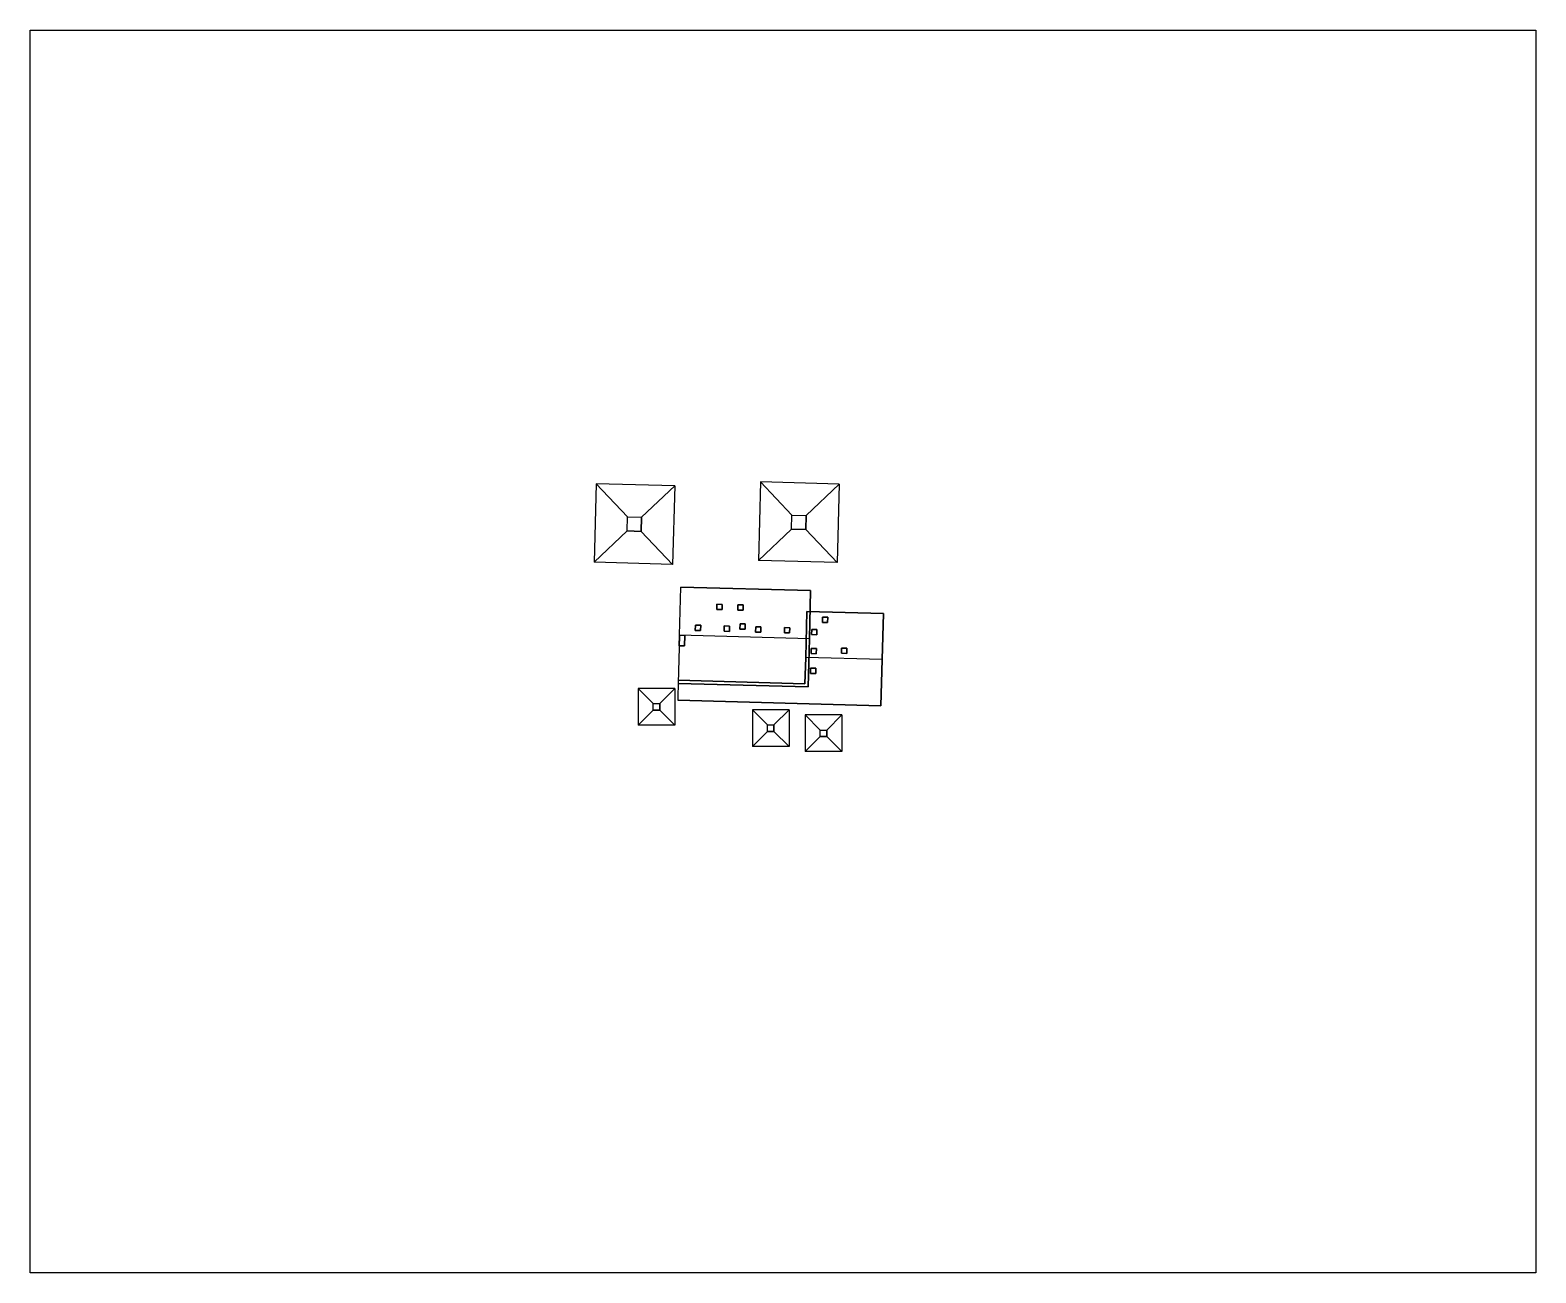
# Model space of a CAD drawing. Header units: metres. Extents: x 552791 to 552934, y 5293012 to 5293131.
import ezdxf

# ---------------------------------------------------------------- set-up
doc = ezdxf.new("R2010")
doc.units = ezdxf.units.M
doc.header["$MEASUREMENT"] = 0
doc.header["$XCLIPFRAME"] = 0
doc.layers.add('apronflashing', color=150, linetype='Continuous', lineweight=30)
doc.layers.add('stepflashing', color=8, linetype='Continuous', lineweight=30)
for name, color, linetype in [('eave', 130, 'Continuous'), ('obstruction', 7, 'Continuous'), ('rake', 253, 'Continuous'), ('ridge', 30, 'Continuous'), ('roofface', 70, 'Continuous'), ('tree', 50, 'Continuous')]:
    doc.layers.add(name, color=color, linetype=linetype)
picture_1 = doc.add_image_def('image1.jpg', size_in_pixel=(710, 586))

msp = doc.modelspace()

# ---------------------------------------------------------------- linework, layer by layer
at = {"layer": 'apronflashing'}
msp.add_line((552864.4887394566, 5293068.232432544, 3.654222465353086), (552852.3931997312, 5293068.560942436, 3.654222464654594), dxfattribs=at)
at = {"layer": 'eave'}
for p, q in [((552865.0302601162, 5293077.121006969, 6), (552852.6348309761, 5293077.457661736, 6)), ((552871.9733806354, 5293074.931697158, 2.999999999068677), (552864.6760715455, 5293075.129889079, 2.999999998603016)), ((552864.7804839979, 5293067.924398252, 6), (552852.3850548577, 5293068.261053019, 6)), ((552871.7344643489, 5293066.134940994, 3), (552852.3416155329, 5293066.661642807, 3))]:
    msp.add_line(p, q, dxfattribs=at)
at = {"layer": 'obstruction'}
for points in [[(552856.0778841797, 5293075.313393877, 6.705871608419503), (552856.5776998707, 5293075.299819086, 6.705871608400727), (552856.59127466, 5293075.799634777, 6.533707802111036), (552856.0914589689, 5293075.813209568, 6.533707801790239)], [(552856.0778841797, 5293075.313393877, 6.905871608419503), (552856.5776998707, 5293075.299819086, 6.905871608400727), (552856.59127466, 5293075.799634777, 6.733707802111037), (552856.0914589689, 5293075.813209568, 6.733707801790239)], [(552856.0914589689, 5293075.813209568, 6.733707801790239), (552856.0914589689, 5293075.813209568, 6.533707801790239), (552856.0778841797, 5293075.313393877, 6.705871608079929), (552856.0778841797, 5293075.313393877, 6.905871608079929)], [(552856.0778841797, 5293075.313393877, 6.905871608079929), (552856.0778841797, 5293075.313393877, 6.705871608079929), (552856.5776998707, 5293075.299819086, 6.705871608400727), (552856.5776998707, 5293075.299819086, 6.905871608400727)], [(552856.0914589689, 5293075.813209568, 6.733707801790239), (552856.0914589689, 5293075.813209568, 6.533707801790239), (552856.59127466, 5293075.799634777, 6.533707802111036), (552856.59127466, 5293075.799634777, 6.733707802111037)], [(552856.59127466, 5293075.799634777, 6.733707802111037), (552856.59127466, 5293075.799634777, 6.533707802111036), (552856.5776998707, 5293075.299819086, 6.705871608400727), (552856.5776998707, 5293075.299819086, 6.905871608400727)], [(552858.0771469439, 5293075.259094712, 6.705871609702693), (552858.576962635, 5293075.245519922, 6.705871609683917), (552858.5905374243, 5293075.745335612, 6.533707803394227), (552858.0907217333, 5293075.758910403, 6.533707803073429)], [(552858.0771469439, 5293075.259094712, 6.905871609702693), (552858.576962635, 5293075.245519922, 6.905871609683917), (552858.5905374243, 5293075.745335612, 6.733707803394227), (552858.0907217333, 5293075.758910403, 6.733707803073429)], [(552858.0907217333, 5293075.758910403, 6.733707803073429), (552858.0907217333, 5293075.758910403, 6.533707803073429), (552858.0771469441, 5293075.259094713, 6.70587160936312), (552858.0771469441, 5293075.259094713, 6.90587160936312)], [(552858.0907217333, 5293075.758910403, 6.733707803073429), (552858.0907217333, 5293075.758910403, 6.533707803073429), (552858.5905374243, 5293075.745335612, 6.533707803394227), (552858.5905374243, 5293075.745335612, 6.733707803394227)], [(552858.5905374243, 5293075.745335612, 6.733707803394227), (552858.5905374243, 5293075.745335612, 6.533707803394227), (552858.576962635, 5293075.245519922, 6.705871609683917), (552858.576962635, 5293075.245519922, 6.905871609683917)], [(552858.0771469441, 5293075.259094713, 6.90587160936312), (552858.0771469441, 5293075.259094713, 6.70587160936312), (552858.576962635, 5293075.245519922, 6.705871609683917), (552858.576962635, 5293075.245519922, 6.905871609683917)], [(552858.2781855488, 5293073.452970828, 7.32566131298105), (552858.77800124, 5293073.439396039, 7.325661312962274), (552858.7915760293, 5293073.939211729, 7.153497506672583), (552858.2917603384, 5293073.95278652, 7.153497506351786)], [(552858.2781855488, 5293073.452970828, 7.52566131298105), (552858.77800124, 5293073.439396039, 7.525661312962274), (552858.7915760293, 5293073.939211729, 7.353497506672583), (552858.2917603384, 5293073.95278652, 7.353497506351786)], [(552858.2917603384, 5293073.95278652, 7.353497506351786), (552858.2917603384, 5293073.95278652, 7.153497506351786), (552858.278185549, 5293073.452970829, 7.325661312641476), (552858.278185549, 5293073.452970829, 7.525661312641476)], [(552858.2917603384, 5293073.95278652, 7.353497506351786), (552858.2917603384, 5293073.95278652, 7.153497506351786), (552858.7915760293, 5293073.939211729, 7.153497506672583), (552858.7915760293, 5293073.939211729, 7.353497506672583)], [(552858.7915760293, 5293073.939211729, 7.353497506672583), (552858.7915760293, 5293073.939211729, 7.153497506672583), (552858.77800124, 5293073.439396039, 7.325661312962274), (552858.77800124, 5293073.439396039, 7.525661312962274)], [(552866.1483690399, 5293074.089533324, 3.344327609168663), (552866.648184731, 5293074.075958534, 3.344327609149887), (552866.6617595203, 5293074.575774225, 3.172163802860199), (552866.1619438293, 5293074.589349015, 3.172163802539399)], [(552866.1483690399, 5293074.089533324, 3.544327609168664), (552866.648184731, 5293074.075958534, 3.544327609149888), (552866.6617595203, 5293074.575774225, 3.372163802860198), (552866.1619438293, 5293074.589349015, 3.3721638025394)], [(552866.1619438293, 5293074.589349015, 3.3721638025394), (552866.1619438293, 5293074.589349015, 3.172163802539399), (552866.14836904, 5293074.089533326, 3.344327608829091), (552866.14836904, 5293074.089533326, 3.544327608829091)], [(552866.14836904, 5293074.089533326, 3.544327608829091), (552866.14836904, 5293074.089533326, 3.344327608829091), (552866.648184731, 5293074.075958534, 3.344327609149887), (552866.648184731, 5293074.075958534, 3.544327609149888)], [(552866.1619438293, 5293074.589349015, 3.3721638025394), (552866.1619438293, 5293074.589349015, 3.172163802539399), (552866.6617595203, 5293074.575774225, 3.172163802860199), (552866.6617595203, 5293074.575774225, 3.372163802860198)], [(552866.6617595203, 5293074.575774225, 3.372163802860198), (552866.6617595203, 5293074.575774225, 3.172163802860199), (552866.648184731, 5293074.075958534, 3.344327609149887), (552866.648184731, 5293074.075958534, 3.544327609149888)], [(552852.5099429172, 5293072.859357381, 7.583907022140919), (552853.0097586084, 5293072.845782591, 7.583907022122143), (552852.9826090302, 5293071.846151211, 7.239579409542762), (552852.4827933391, 5293071.859726, 7.239579409221964)], [(552852.5099429172, 5293072.859357381, 8.28390702214092), (552853.0097586084, 5293072.845782591, 8.283907022122143), (552852.9826090303, 5293071.84615121, 8.283907022122143), (552852.4827933392, 5293071.859726, 8.28390702214092)], [(552852.4827933392, 5293071.859726, 8.28390702214092), (552852.4827933391, 5293071.859726, 7.239579409561538), (552852.5099429172, 5293072.859357381, 7.583907022140919), (552852.5099429172, 5293072.859357381, 8.28390702214092)], [(552852.5099429172, 5293072.859357381, 8.28390702214092), (552852.5099429172, 5293072.859357383, 7.58390702214092), (552853.0097586084, 5293072.845782591, 7.583907022122143), (552853.0097586084, 5293072.845782591, 8.283907022122143)], [(552852.9826090303, 5293071.84615121, 8.283907022122143), (552852.9826090302, 5293071.846151211, 7.239579409542762), (552853.0097586084, 5293072.845782591, 7.583907022122143), (552853.0097586084, 5293072.845782591, 8.283907022122143)], [(552854.0229647799, 5293073.3184487, 7.411743216115698), (552854.522780471, 5293073.304873911, 7.411743216096922), (552854.5363552603, 5293073.8046896, 7.239579409807231), (552854.0365395691, 5293073.818264392, 7.239579409486434)], [(552854.0229647799, 5293073.3184487, 7.611743216115698), (552854.522780471, 5293073.304873911, 7.611743216096922), (552854.5363552603, 5293073.8046896, 7.439579409807231), (552854.0365395691, 5293073.818264392, 7.439579409486434)], [(552854.0365395691, 5293073.818264392, 7.439579409486434), (552854.0365395691, 5293073.818264392, 7.239579409486434), (552854.02296478, 5293073.318448701, 7.411743215776124), (552854.02296478, 5293073.318448701, 7.611743215776124)], [(552854.02296478, 5293073.318448701, 7.611743215776124), (552854.02296478, 5293073.318448701, 7.411743215776124), (552854.522780471, 5293073.304873911, 7.411743216096922), (552854.522780471, 5293073.304873911, 7.611743216096922)], [(552854.0365395691, 5293073.818264392, 7.439579409486434), (552854.0365395691, 5293073.818264392, 7.239579409486434), (552854.5363552603, 5293073.8046896, 7.239579409807231), (552854.5363552603, 5293073.8046896, 7.439579409807231)], [(552854.5363552603, 5293073.8046896, 7.439579409807231), (552854.5363552603, 5293073.8046896, 7.239579409807231), (552854.522780471, 5293073.304873911, 7.411743216096922), (552854.522780471, 5293073.304873911, 7.611743216096922)], [(552856.771951081, 5293073.243787354, 7.411743216352013), (552857.2717667721, 5293073.230212563, 7.411743216333237), (552857.2853415614, 5293073.730028254, 7.239579410043546), (552856.7855258704, 5293073.743603044, 7.239579409722749)], [(552856.771951081, 5293073.243787354, 7.611743216352013), (552857.2717667721, 5293073.230212563, 7.611743216333237), (552857.2853415614, 5293073.730028254, 7.439579410043546), (552856.7855258704, 5293073.743603044, 7.439579409722749)], [(552856.7855258704, 5293073.743603044, 7.439579409722749), (552856.7855258704, 5293073.743603044, 7.239579409722749), (552856.7719510811, 5293073.243787355, 7.411743216012439), (552856.7719510811, 5293073.243787355, 7.611743216012439)], [(552856.7719510811, 5293073.243787355, 7.611743216012439), (552856.7719510811, 5293073.243787355, 7.411743216012439), (552857.2717667721, 5293073.230212563, 7.411743216333237), (552857.2717667721, 5293073.230212563, 7.611743216333237)], [(552856.7855258704, 5293073.743603044, 7.439579409722749), (552856.7855258704, 5293073.743603044, 7.239579409722749), (552857.2853415614, 5293073.730028254, 7.239579410043546), (552857.2853415614, 5293073.730028254, 7.439579410043546)], [(552857.2853415614, 5293073.730028254, 7.439579410043546), (552857.2853415614, 5293073.730028254, 7.239579410043546), (552857.2717667721, 5293073.230212563, 7.411743216333237), (552857.2717667721, 5293073.230212563, 7.611743216333237)], [(552858.278185549, 5293073.452970829, 7.525661312641476), (552858.278185549, 5293073.452970829, 7.325661312641476), (552858.77800124, 5293073.439396039, 7.325661312962274), (552858.77800124, 5293073.439396039, 7.525661312962274)], [(552860.2706609183, 5293073.148763828, 7.411743216352013), (552859.7708452272, 5293073.162338617, 7.411743216333237), (552859.7844200166, 5293073.662154307, 7.239579410043546), (552860.2842357077, 5293073.648579519, 7.239579409722749)], [(552860.2706609183, 5293073.148763828, 7.611743216352013), (552859.7708452272, 5293073.162338617, 7.611743216333237), (552859.7844200166, 5293073.662154307, 7.439579410043546), (552860.2842357077, 5293073.648579519, 7.439579409722749)], [(552859.7844200166, 5293073.662154307, 7.439579410043546), (552859.7844200166, 5293073.662154307, 7.239579410043546), (552859.7708452272, 5293073.162338617, 7.411743216333237), (552859.7708452272, 5293073.162338617, 7.611743216333237)], [(552860.2706609182, 5293073.148763828, 7.611743216012439), (552860.2706609182, 5293073.148763828, 7.411743216012439), (552859.7708452272, 5293073.162338617, 7.411743216333237), (552859.7708452272, 5293073.162338617, 7.611743216333237)], [(552860.2842357077, 5293073.648579519, 7.439579409722749), (552860.2842357077, 5293073.648579519, 7.239579409722749), (552859.7844200166, 5293073.662154307, 7.239579410043546), (552859.7844200166, 5293073.662154307, 7.439579410043546)], [(552860.2842357077, 5293073.648579519, 7.439579409722749), (552860.2842357077, 5293073.648579519, 7.239579409722749), (552860.2706609182, 5293073.148763828, 7.411743216012439), (552860.2706609182, 5293073.148763828, 7.611743216012439)], [(552863.0196472197, 5293073.074102492, 7.411743216115698), (552862.5198315287, 5293073.08767728, 7.411743216096922), (552862.5334063179, 5293073.587492971, 7.239579409807231), (552863.0332220092, 5293073.573918184, 7.239579409486434)], [(552863.0196472197, 5293073.074102492, 7.611743216115698), (552862.5198315287, 5293073.08767728, 7.611743216096922), (552862.5334063179, 5293073.587492971, 7.439579409807231), (552863.0332220092, 5293073.573918184, 7.439579409486434)], [(552862.5334063179, 5293073.587492971, 7.439579409807231), (552862.5334063179, 5293073.587492971, 7.239579409807231), (552862.5198315287, 5293073.08767728, 7.411743216096922), (552862.5198315287, 5293073.08767728, 7.611743216096922)], [(552863.0196472197, 5293073.074102493, 7.611743215776124), (552863.0196472197, 5293073.074102493, 7.411743215776124), (552862.5198315287, 5293073.08767728, 7.411743216096922), (552862.5198315287, 5293073.08767728, 7.611743216096922)], [(552863.0332220092, 5293073.573918184, 7.439579409486434), (552863.0332220092, 5293073.573918184, 7.239579409486434), (552862.5334063179, 5293073.587492971, 7.239579409807231), (552862.5334063179, 5293073.587492971, 7.439579409807231)], [(552863.0332220092, 5293073.573918184, 7.439579409486434), (552863.0332220092, 5293073.573918184, 7.239579409486434), (552863.0196472197, 5293073.074102493, 7.411743215776124), (552863.0196472197, 5293073.074102493, 7.611743215776124)], [(552865.1161581647, 5293072.91712525, 3.757520747393243), (552865.615973856, 5293072.903550459, 3.757520747374467), (552865.6295486451, 5293073.40336615, 3.585356941084778), (552865.1297329541, 5293073.416940941, 3.585356940763979)], [(552865.1161581647, 5293072.91712525, 3.957520747393244), (552865.615973856, 5293072.903550459, 3.957520747374468), (552865.6295486451, 5293073.40336615, 3.785356941084778), (552865.1297329541, 5293073.416940941, 3.78535694076398)], [(552865.1297329541, 5293073.416940941, 3.78535694076398), (552865.1297329541, 5293073.416940941, 3.585356940763979), (552865.1161581649, 5293072.917125251, 3.757520747053671), (552865.1161581649, 5293072.917125251, 3.957520747053671)], [(552865.1161581649, 5293072.917125251, 3.957520747053671), (552865.1161581649, 5293072.917125251, 3.757520747053671), (552865.615973856, 5293072.903550459, 3.757520747374467), (552865.615973856, 5293072.903550459, 3.957520747374468)], [(552865.1297329541, 5293073.416940941, 3.78535694076398), (552865.1297329541, 5293073.416940941, 3.585356940763979), (552865.6295486451, 5293073.40336615, 3.585356941084778), (552865.6295486451, 5293073.40336615, 3.785356941084778)], [(552865.6295486451, 5293073.40336615, 3.785356941084778), (552865.6295486451, 5293073.40336615, 3.585356941084778), (552865.615973856, 5293072.903550459, 3.757520747374467), (552865.615973856, 5293072.903550459, 3.957520747374468)], [(552852.9826090303, 5293071.84615121, 8.283907022122143), (552852.9826090302, 5293071.846151211, 7.239579409542762), (552852.4827933391, 5293071.859726, 7.239579409221964), (552852.4827933392, 5293071.859726, 8.28390702214092)], [(552865.0670140065, 5293071.107666453, 4.380797131938727), (552865.5668296976, 5293071.094091664, 4.380797131919951), (552865.5804044871, 5293071.593907353, 4.208633325630263), (552865.0805887958, 5293071.607482145, 4.208633325309463)], [(552865.0670140065, 5293071.107666453, 4.580797131938728), (552865.5668296976, 5293071.094091664, 4.580797131919952), (552865.5804044871, 5293071.593907353, 4.408633325630262), (552865.0805887958, 5293071.607482145, 4.408633325309464)], [(552865.0805887958, 5293071.607482145, 4.408633325309464), (552865.0805887958, 5293071.607482145, 4.208633325309463), (552865.0670140065, 5293071.107666454, 4.380797131599155), (552865.0670140065, 5293071.107666454, 4.580797131599155)], [(552865.0670140065, 5293071.107666454, 4.580797131599155), (552865.0670140065, 5293071.107666454, 4.380797131599155), (552865.5668296976, 5293071.094091664, 4.380797131919951), (552865.5668296976, 5293071.094091664, 4.580797131919952)], [(552865.0805887958, 5293071.607482145, 4.408633325309464), (552865.0805887958, 5293071.607482145, 4.208633325309463), (552865.5804044871, 5293071.593907353, 4.208633325630263), (552865.5804044871, 5293071.593907353, 4.408633325630262)], [(552865.5804044871, 5293071.593907353, 4.408633325630262), (552865.5804044871, 5293071.593907353, 4.208633325630263), (552865.5668296976, 5293071.094091664, 4.380797131919951), (552865.5668296976, 5293071.094091664, 4.580797131919952)], [(552867.968934891, 5293071.139018128, 4.342877693288135), (552868.4687505823, 5293071.125443337, 4.342877693269359), (552868.4823253716, 5293071.625259027, 4.170713886979671), (552867.9825096806, 5293071.638833819, 4.170713886658871)], [(552867.968934891, 5293071.139018128, 4.542877693288136), (552868.4687505823, 5293071.125443337, 4.54287769326936), (552868.4823253716, 5293071.625259027, 4.37071388697967), (552867.9825096806, 5293071.638833819, 4.370713886658872)], [(552867.9825096806, 5293071.638833819, 4.370713886658872), (552867.9825096806, 5293071.638833819, 4.170713886658871), (552867.9689348912, 5293071.139018128, 4.342877692948563), (552867.9689348912, 5293071.139018128, 4.542877692948563)], [(552867.9689348912, 5293071.139018128, 4.542877692948563), (552867.9689348912, 5293071.139018128, 4.342877692948563), (552868.4687505823, 5293071.125443337, 4.342877693269359), (552868.4687505823, 5293071.125443337, 4.54287769326936)], [(552867.9825096806, 5293071.638833819, 4.370713886658872), (552867.9825096806, 5293071.638833819, 4.170713886658871), (552868.4823253716, 5293071.625259027, 4.170713886979671), (552868.4823253716, 5293071.625259027, 4.37071388697967)], [(552868.4823253716, 5293071.625259027, 4.37071388697967), (552868.4823253716, 5293071.625259027, 4.170713886979671), (552868.4687505823, 5293071.125443337, 4.342877693269359), (552868.4687505823, 5293071.125443337, 4.54287769326936)], [(552865.0292795156, 5293069.718304836, 4.170713887800437), (552865.5290952069, 5293069.704730047, 4.170713887781661), (552865.5155204182, 5293069.204914356, 3.998550081491972), (552865.015704727, 5293069.218489144, 3.998550081171173)], [(552865.0292795156, 5293069.718304836, 4.370713887800438), (552865.5290952069, 5293069.704730047, 4.370713887781662), (552865.5155204182, 5293069.204914356, 4.198550081491972), (552865.015704727, 5293069.218489144, 4.198550081171174)], [(552865.015704727, 5293069.218489144, 4.198550081171174), (552865.015704727, 5293069.218489144, 3.998550081171173), (552865.0292795157, 5293069.718304834, 4.170713887460865), (552865.0292795157, 5293069.718304834, 4.370713887460865)], [(552865.0292795157, 5293069.718304834, 4.370713887460865), (552865.0292795157, 5293069.718304834, 4.170713887460865), (552865.5290952069, 5293069.704730047, 4.170713887781661), (552865.5290952069, 5293069.704730047, 4.370713887781662)], [(552865.5155204182, 5293069.204914356, 4.198550081491972), (552865.5155204182, 5293069.204914356, 3.998550081491972), (552865.5290952069, 5293069.704730047, 4.170713887781661), (552865.5290952069, 5293069.704730047, 4.370713887781662)], [(552865.015704727, 5293069.218489144, 4.198550081171174), (552865.015704727, 5293069.218489144, 3.998550081171173), (552865.5155204182, 5293069.204914356, 3.998550081491972), (552865.5155204182, 5293069.204914356, 4.198550081491972)]]:
    msp.add_polyline3d(points, close=True, dxfattribs=at)
at = {"layer": 'rake', "extrusion": (0.0088390381063635, 0.3254481442595631, 0.9455185755993168)}
for p, q in [((552852.5099429172, 5293072.859357383, 7.58390702214092), (552852.6348309771, 5293077.457661743, 6.000000000465661)), ((552864.9053720572, 5293072.522702614, 7.58390702214092), (552865.0302601171, 5293077.121006976, 6.000000000465661)), ((552871.8539224927, 5293070.533319082, 4.515041499165818), (552871.9733806364, 5293074.931697166, 3))]:
    msp.add_line(p, q, dxfattribs=at)
at = {"layer": 'rake', "extrusion": (-0.008839038008958, -0.3254481442622085, 0.9455185755993168)}
for p, q in [((552852.5099429172, 5293072.859357381, 7.58390702214092), (552852.3850548577, 5293068.26105302, 6.000000000465661)), ((552864.9053720572, 5293072.522702614, 7.58390702214092), (552864.7804839978, 5293067.924398252, 6.000000000465661)), ((552871.8539224929, 5293070.533319081, 4.515041499576997), (552871.7344643489, 5293066.134940992, 3)), ((552852.3931997312, 5293068.560942433, 3.654222464421764), (552852.3416155329, 5293066.661642805, 2.999999999301508))]:
    msp.add_line(p, q, dxfattribs=at)
at = {"layer": 'ridge'}
for p, q in [((552864.9053720573, 5293072.522702612, 7.583907021675258), (552852.5099429172, 5293072.859357381, 7.58390702214092)), ((552871.8539224927, 5293070.533319082, 4.515041499398648), (552864.556613402, 5293070.731511002, 4.515041499398648))]:
    msp.add_line(p, q, dxfattribs=at)
at = {"layer": 'roofface'}
for points in [[(552865.0302601169, 5293077.121006969, 6.000000003038862), (552864.9053720573, 5293072.522702612, 7.583907021675258), (552852.5099429172, 5293072.859357381, 7.58390702214092), (552852.6348309761, 5293077.457661736, 6)], [(552871.9733806354, 5293074.931697158, 2.999999999068677), (552871.8539224927, 5293070.533319082, 4.515041499165818), (552864.556613402, 5293070.731511002, 4.515041499398648), (552864.6760715455, 5293075.129889079, 2.999999998603016)], [(552864.7804839979, 5293067.924398257, 6.000000003038862), (552864.9053720575, 5293072.522702613, 7.583907021675258), (552852.5099429172, 5293072.859357383, 7.58390702214092), (552852.3850548574, 5293068.261053027, 6)], [(552871.7344643489, 5293066.134940994, 3), (552871.8539224929, 5293070.533319082, 4.515041499165818), (552864.556613402, 5293070.731511002, 4.515041499398648), (552864.4887394566, 5293068.232432544, 3.654222465353086), (552852.3931997312, 5293068.560942436, 3.654222464654594), (552852.3416155329, 5293066.661642807, 3)]]:
    msp.add_polyline3d(points, close=True, dxfattribs=at)
at = {"layer": 'stepflashing', "extrusion": (0.0088390381063635, 0.3254481442595631, 0.9455185755993168)}
msp.add_line((552864.5566134021, 5293070.731511004, 4.515041498467326), (552864.6760715455, 5293075.129889081, 3.000000001629814), dxfattribs=at)
at = {"layer": 'stepflashing', "extrusion": (-0.008839038008958, -0.3254481442622085, 0.9455185755993168)}
msp.add_line((552864.556613402, 5293070.731511003, 4.515041499398648), (552864.4887394566, 5293068.232432544, 3.654222465353086), dxfattribs=at)
at = {"layer": 'tree'}
for points in [[(552844.5574536225, 5293087.31528563, 0), (552844.3538317874, 5293079.818050263, 0), (552847.5111832405, 5293082.808431811, 20.01), (552847.5478351706, 5293084.157934178, 20.01)], [(552852.0546889897, 5293087.111663795, 0), (552844.5574536225, 5293087.31528563, 0), (552847.5478351706, 5293084.157934178, 20.01), (552848.8973375366, 5293084.121282247, 20.01)], [(552852.0546889897, 5293087.111663795, 0), (552851.8510671543, 5293079.614428428, 0), (552848.8606856063, 5293082.77177988, 20.01), (552848.8973375366, 5293084.121282247, 20.01)], [(552860.2564003334, 5293087.49146934, 0), (552860.0527784983, 5293079.994233973, 0), (552863.2101299512, 5293082.984615521, 18), (552863.2467818815, 5293084.334117886, 18)], [(552867.7536357004, 5293087.287847504, 0), (552860.2564003334, 5293087.49146934, 0), (552863.2467818815, 5293084.334117886, 18), (552864.5962842475, 5293084.297465956, 18)], [(552867.7536357004, 5293087.287847504, 0), (552867.5500138652, 5293079.790612137, 0), (552864.5596323172, 5293082.947963589, 18), (552864.5962842475, 5293084.297465956, 18)], [(552847.5111832405, 5293082.808431811, 20.01), (552847.5478351706, 5293084.157934178, 20.01), (552848.8973375366, 5293084.121282247, 20.01), (552848.8606856063, 5293082.77177988, 20.01)], [(552863.2101299512, 5293082.984615521, 18), (552863.2467818815, 5293084.334117886, 18), (552864.5962842475, 5293084.297465956, 18), (552864.5596323172, 5293082.947963589, 18)], [(552844.3538317874, 5293079.818050263, 0), (552847.5111832405, 5293082.808431811, 20.01), (552848.8606856063, 5293082.77177988, 20.01), (552851.8510671543, 5293079.614428428, 0)], [(552860.0527784983, 5293079.994233973, 0), (552863.2101299512, 5293082.984615521, 18), (552864.5596323172, 5293082.947963589, 18), (552867.5500138652, 5293079.790612137, 0)], [(552848.5613892351, 5293067.788785776, 0), (552848.5613892351, 5293064.288785777, 0), (552849.9963892351, 5293065.723785777, 5.009999999999998), (552849.9963892351, 5293066.353785778, 5.009999999999998)], [(552852.0613892351, 5293067.788785776, 0), (552848.5613892351, 5293067.788785776, 0), (552849.9963892351, 5293066.353785778, 5.009999999999998), (552850.626389235, 5293066.353785776, 5.009999999999998)], [(552852.0613892351, 5293067.788785776, 0), (552852.0613892351, 5293064.288785777, 0), (552850.626389235, 5293065.723785777, 5.009999999999998), (552850.626389235, 5293066.353785776, 5.009999999999998)], [(552848.5613892351, 5293064.288785777, 0), (552849.9963892351, 5293065.723785777, 5.009999999999998), (552850.626389235, 5293065.723785777, 5.009999999999998), (552852.0613892351, 5293064.288785777, 0)], [(552849.9963892351, 5293065.723785777, 5.009999999999998), (552849.9963892351, 5293066.353785778, 5.009999999999998), (552850.626389235, 5293066.353785776, 5.009999999999998), (552850.626389235, 5293065.723785777, 5.009999999999998)], [(552859.4648279656, 5293065.739545676, 0), (552859.4648279656, 5293062.239545675, 0), (552860.8998279657, 5293063.674545675, 5.009999999999998), (552860.8998279657, 5293064.304545676, 5.009999999999998)], [(552862.9648279657, 5293065.739545676, 0), (552859.4648279656, 5293065.739545676, 0), (552860.8998279657, 5293064.304545676, 5.009999999999998), (552861.5298279657, 5293064.304545676, 5.009999999999998)], [(552862.9648279657, 5293065.739545676, 0), (552862.9648279657, 5293062.239545675, 0), (552861.5298279657, 5293063.674545675, 5.009999999999998), (552861.5298279657, 5293064.304545676, 5.009999999999998)], [(552864.5165363515, 5293065.250032596, 0), (552864.5165363515, 5293061.750032598, 0), (552865.9515363516, 5293063.185032597, 11.00999999999999), (552865.9515363516, 5293063.815032597, 11.00999999999999)], [(552868.0165363515, 5293065.250032596, 0), (552864.5165363515, 5293065.250032596, 0), (552865.9515363516, 5293063.815032597, 11.00999999999999), (552866.5815363515, 5293063.815032597, 11.00999999999999)], [(552868.0165363515, 5293065.250032596, 0), (552868.0165363515, 5293061.750032598, 0), (552866.5815363515, 5293063.185032597, 11.00999999999999), (552866.5815363515, 5293063.815032597, 11.00999999999999)], [(552860.8998279657, 5293063.674545675, 5.009999999999998), (552860.8998279657, 5293064.304545676, 5.009999999999998), (552861.5298279657, 5293064.304545676, 5.009999999999998), (552861.5298279657, 5293063.674545675, 5.009999999999998)], [(552865.9515363516, 5293063.185032597, 11.00999999999999), (552865.9515363516, 5293063.815032597, 11.00999999999999), (552866.5815363515, 5293063.815032597, 11.00999999999999), (552866.5815363515, 5293063.185032597, 11.00999999999999)], [(552859.4648279656, 5293062.239545675, 0), (552860.8998279657, 5293063.674545675, 5.009999999999998), (552861.5298279657, 5293063.674545675, 5.009999999999998), (552862.9648279657, 5293062.239545675, 0)], [(552864.5165363515, 5293061.750032598, 0), (552865.9515363516, 5293063.185032597, 11.00999999999999), (552866.5815363515, 5293063.185032597, 11.00999999999999), (552868.0165363515, 5293061.750032598, 0)]]:
    msp.add_polyline3d(points, close=True, dxfattribs=at)

# ---------------------------------------------------------------- pictures from other files: only their frames are drawn
image = msp.add_image(picture_1, insert=(552790.5382914, 5293012.003123579), size_in_units=(143.70595036999998, 118.608009742))
image.set_boundary_path([(-0.5, -0.5), (709.4999999999999, 585.5)])
image.dxf.clipping = 0

doc.saveas('drawing.dxf')
